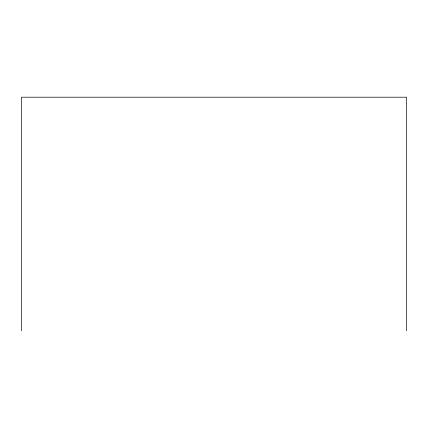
<?xml version="1.0" encoding="UTF-8"?>
<svg xmlns="http://www.w3.org/2000/svg" width="428" height="428" viewBox="0 0 428 428"><rect width="100%" height="100%" fill="white"/><g stroke="black" fill="none" stroke-linecap="round" stroke-linejoin="round"><path stroke-width="0.64" d="M406.6 330.801L406.6 97.199L21.4 97.199L21.4 330.801"/></g></svg>
